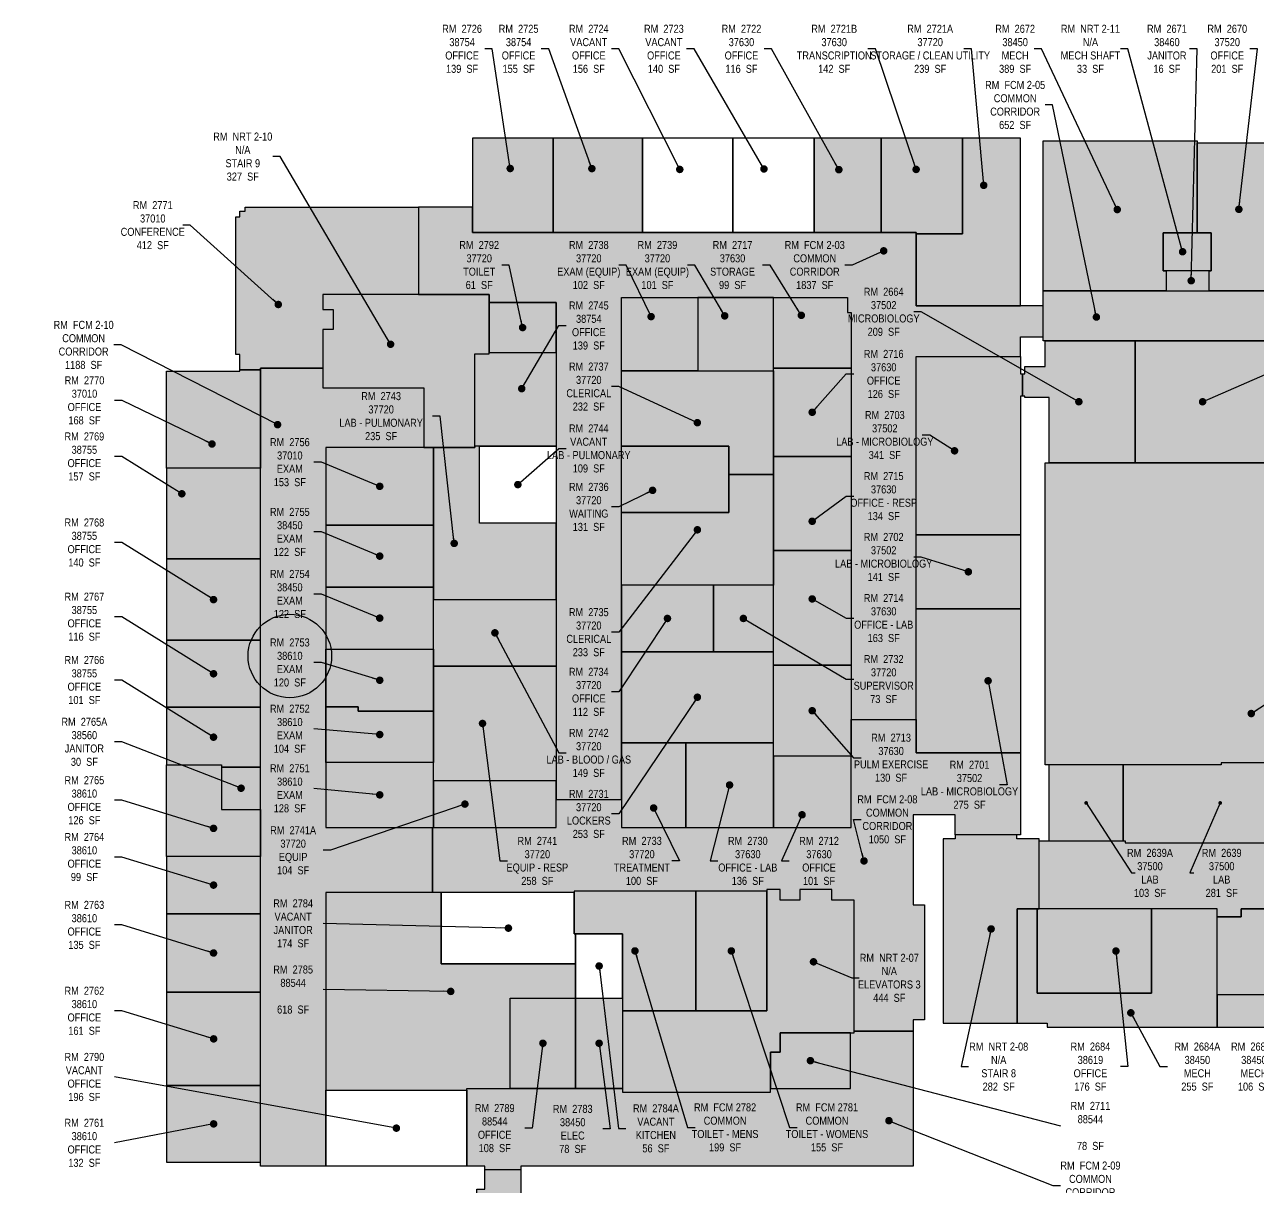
# Model space of a CAD drawing. Header units: inches. Extents: x 289 to 7656, y 1439 to 4830.
# Drawn here: x 320 to 2324, y 2775 to 4663 of the extents above; entities that cross this region are included whole.
import ezdxf

# ---------------------------------------------------------------- set-up
doc = ezdxf.new("R2010")
doc.units = ezdxf.units.IN
doc.header["$MEASUREMENT"] = 0
doc.layers.get('Defpoints').update_dxf_attribs({"color": 31})
for name, color, linetype in [('0-LABEL', 3, 'Continuous'), ('1-NRT', 200, 'Continuous'), ('1-NRT-PTN', 253, 'Continuous'), ('3-FCM', 190, 'Continuous'), ('3-FCM-PTN', 9, 'Continuous'), ('4-OCC', 6, 'Continuous'), ('4-OCC-PTN', 95, 'Continuous'), ('4-VACANT', 60, 'Continuous')]:
    doc.layers.add(name, color=color, linetype=linetype)
doc.styles.add('ArialN', font='ARIALN.TTF')
doc.dimstyles.new('AB-195', dxfattribs={"dimscale": 195, "dimtxt": 0.070312, "dimasz": 0.0625, "dimexe": 0.0625, "dimexo": 0.125, "dimgap": 0.25, "dimtad": 0, "dimdec": 4, "dimrnd": 0.0625, "dimzin": 0, "dimdsep": 46, "dimlunit": 4, "dimtxsty": 'ArialN', "dimblk": 'ARCHTICK', "dimcen": 0.0625, "dimclrd": 256, "dimclre": 256, "dimclrt": 256, "dimadec": 0, "dimazin": 0, "dimtfac": 1, "dimtdec": 4, "dimtofl": 0, "dimtmove": 2, "dimatfit": 3, "dimldrblk": 'DOT', "dimfxl": 0, "dimfrac": 2, "dimtolj": 1, "dimtzin": 0, "dimlwd": -1, "dimlwe": -1, "dimarcsym": 0})

# ---------------------------------------------------------------- blocks, each defined once
blk = doc.blocks.new('_ArchTick')
at = {"const_width": 0.15}
blk.add_lwpolyline([(-0.5, -0.5), (0.5, 0.5)], dxfattribs=at)
blk = doc.blocks.new('_Dot')
at = {"lineweight": -2}
blk.add_line((-0.5, 0), (-1, 0), dxfattribs=at)
at = {"const_width": 0.5}
blk.add_lwpolyline([(-0.25, 0, 1), (0.25, 0, 1)], format="xyb", close=True, dxfattribs=at)

msp = doc.modelspace()

# ---------------------------------------------------------------- hatches: boundary and pattern name
at = {"layer": '1-NRT-PTN'}
for points in [[(2169.5, 4325.5), (2247.5, 4325.5), (2247.5, 4263.7), (2169.5, 4263.7)], [(804.5, 4225), (804.5, 4200.5), (821.5, 4200.5), (821.5, 4168.5), (804.5, 4168.5), (804.5, 4073.5), (968.5, 4073.5), (968.5, 3976.5), (1051.5, 3976.5), (1051.5, 4128.5), (1074.5, 4128.5), (1074.5, 4225)], [(1812, 3041.7), (1932.3, 3041.7), (1932.3, 3227), (1968, 3227), (1968, 3340.7), (1931.5, 3340.7), (1931.5, 3347.2), (1831.5, 3347.2), (1831.5, 3340.7), (1812, 3340.7)], [(1579.5, 3241.5), (1547.5, 3241.5), (1547.5, 3258.5), (1525.5, 3258.5), (1525.5, 3061.5), (1291.5, 3061.5), (1291.5, 2929.5), (1531.5, 2929.5), (1531.5, 2994.5), (1547.5, 2994.5), (1547.5, 3025.5), (1667.5, 3025.5), (1667.5, 3241.5), (1631.5, 3241.5), (1631.5, 3258.5), (1579.5, 3258.5)]]:
    msp.add_hatch(color=256, dxfattribs=at).paths.add_polyline_path(points)
at = {"layer": '3-FCM-PTN'}
for points in [[(1289.5, 3404.6), (1289.5, 4220), (1656.5, 4220), (1656.5, 4196), (1662.5, 4196), (1662.5, 3534.6), (1757.8, 3534.6), (1768.5, 3534.6), (1768.5, 4124.5), (1937.5, 4124.5), (1937.5, 4156.5), (1974.5, 4156.5), (1974.5, 4206.5), (1768.5, 4206.5), (1768.5, 4326), (1047.5, 4326), (1047.5, 4367), (959.8, 4367), (959.8, 4225), (1074.5, 4225), (1074.5, 4211.9), (1183.5, 4211.9), (1183.5, 3404.6)], [(3063.3, 4231.2), (3063.3, 4150), (2650.5, 4150), (2650.5, 4120.7), (2566, 4120.7), (2566, 4150), (1977.8, 4150), (1974.5, 4150), (1974.5, 4198.7), (1974.5, 4211.7), (1974.5, 4231.2), (2712.3, 4231.2), (2712.3, 4270.2), (2790.3, 4270.2), (2790.3, 4231.2)], [(703.5, 2809.3), (703.5, 4105.5), (804.5, 4105.5), (804.5, 4073.5), (968.5, 4073.5), (968.5, 3976.5), (809.5, 3976.5), (809.5, 3359.5), (982.5, 3359.5), (982.5, 3253.5), (809.5, 3253.5), (809.5, 2809.3)], [(982.5, 3359.5), (1183.5, 3359.5), (1183.5, 3404.6), (1289.5, 3404.6), (1289.5, 3359.5), (1662.5, 3359.5), (1662.5, 3534.6), (1768.5, 3534.6), (1768.5, 3480.5), (1937.5, 3480.5), (1937.5, 3347.2), (1831.5, 3347.2), (1831.5, 3380), (1763.5, 3380), (1763.5, 3233.6), (1781.7, 3233.6), (1781.7, 3046.6), (1763.5, 3046.6), (1763.5, 3028.5), (1667.5, 3028.5), (1667.5, 3241.5), (1631.5, 3241.5), (1631.5, 3258.5), (1579.5, 3258.5), (1579.5, 3241.5), (1547.5, 3241.5), (1547.5, 3258.5), (1525.5, 3258.5), (1525.5, 3256), (1212.5, 3256), (1212.5, 3253.5), (982.5, 3253.5)], [(2936.5, 3314.7), (2936.5, 3227), (2296.3, 3227), (2296.3, 3214), (2257.3, 3214), (2257.3, 3227), (1968, 3227), (1968, 3337.5), (2107.8, 3337.5), (2107.8, 3334.2), (2416.5, 3334.2), (2416.5, 3337.5), (2572.5, 3337.5), (2572.5, 3314.7), (2644, 3314.7), (2644, 3337.5), (2793.5, 3337.5), (2793.5, 3314.7)], [(1212.5, 3256), (1212.5, 3186.5), (1291.5, 3186.5), (1291.5, 3061.5), (1410.5, 3061.5), (1410.5, 3256)], [(1410.5, 3256), (1410.5, 3061.5), (1525.5, 3061.5), (1525.5, 3256)], [(1667.5, 3028.5), (1763.5, 3028.5), (1763.5, 2809.3), (1126.3, 2809.3), (1126.3, 2803.5), (1067.5, 2803.3), (1067.5, 2809.3), (1038.5, 2809.3), (1038.5, 2935.5), (1291.5, 2935.5), (1291.5, 2929.5), (1531.5, 2929.5), (1531.5, 2935.5), (1661.5, 2935.5), (1661.5, 3025.5), (1667.5, 3025.5)], [(1054.8, 2772), (1067.5, 2772), (1067.5, 2803.3), (1126.3, 2803.5), (1126.3, 2586.5), (1136, 2586.5), (1136, 2157), (1131.1, 2157), (1131.1, 2094), (1091.3, 2094), (1091.3, 2088), (1041.8, 2088), (1041.8, 2304), (1038.5, 2304), (1038.5, 2466.5), (999.5, 2466.5), (999.5, 2541.2), (1054.8, 2541.2)]]:
    msp.add_hatch(color=256, dxfattribs=at).paths.add_polyline_path(points)
at = {"layer": '4-OCC-PTN'}
for color, points in [(87, [(1178.5, 4326), (1178.5, 4479), (1047.5, 4479), (1047.5, 4326)]), (87, [(1324, 4326), (1324, 4479), (1178.5, 4479), (1178.5, 4326)]), (150, [(1711.3, 4326), (1711.3, 4479), (1602.5, 4479), (1602.5, 4326)]), (150, [(1843.5, 4479), (1711.3, 4479), (1711.3, 4326), (1768.5, 4326), (1768.5, 4323.5), (1843.5, 4323.5)]), (33, [(1768.5, 4323.5), (1768.5, 4206.5), (1937.5, 4206.5), (1937.5, 4479), (1843.5, 4479), (1843.5, 4323.5)]), (55, [(1977.8, 4231.2), (1974.5, 4231.2), (1974.5, 4475), (2224.8, 4475), (2224.8, 4325.5), (2169.5, 4325.5), (2169.5, 4263.7), (2174.4, 4263.7), (2174.4, 4231.2)]), (11, [(2352.4, 4471.7), (2352.4, 4281.2), (2357.3, 4281.2), (2357.3, 4231.2), (2244.3, 4231.2), (2244.3, 4263.7), (2247.5, 4263.7), (2247.5, 4325.5), (2224.8, 4325.5), (2224.8, 4471.7), (2352.4, 4471.7)]), (201, [(2244.3, 4231.2), (2244.3, 4263.7), (2174.4, 4263.7), (2174.4, 4231.2)]), (33, [(1074.5, 4211.9), (1074.5, 4131), (1183.5, 4131), (1183.5, 4211.9)]), (33, [(1413.5, 4220), (1413.5, 4101), (1289.5, 4101), (1289.5, 4220)]), (33, [(1536.3, 4101), (1536.3, 4220), (1413.5, 4220), (1413.5, 4101)]), (150, [(1662.5, 4105.5), (1536.3, 4105.5), (1536.3, 4220), (1656.5, 4220), (1656.5, 4196), (1662.5, 4196)]), (32, [(2124, 4150), (2124, 3951.7), (1984.3, 3951.7), (1984.3, 4057.9), (1944.5, 4057.9), (1944.5, 4060), (1941, 4060), (1941, 4096), (1944.5, 4096), (1944.5, 4108), (1977.8, 4108), (1977.8, 4150)]), (32, [(2124, 4150), (2460.8, 4150), (2460.8, 3951.7), (2124, 3951.7)]), (87, [(1183.5, 3979), (1051.5, 3979), (1051.5, 4128.5), (1074.5, 4128.5), (1074.5, 4131), (1183.5, 4131)]), (32, [(1937.5, 3834.5), (1768.5, 3834.5), (1768.5, 4124.5), (1937.5, 4124.5), (1937.5, 4096), (1941, 4096), (1941, 4060), (1937.5, 4060)]), (181, [(2569.3, 3464.2), (2263.8, 3464.2), (2263.8, 3461), (1977.8, 3461), (1977.8, 3948.5), (1977.8, 3951.7), (2566, 3951.7), (2569.2, 3951.7), (2569.2, 4120.7), (2644, 4120.7), (2647.3, 4120.7), (2647.3, 3337.5), (2644, 3337.5), (2644, 3314.7), (2572.5, 3314.7), (2572.5, 3337.5), (2569.3, 3337.5)]), (33, [(1289.5, 4101), (1536.3, 4101), (1536.3, 3932.8), (1464, 3932.8), (1464, 3979), (1289.5, 3979)]), (150, [(1662.5, 3962), (1536.3, 3962), (1536.3, 4105.5), (1662.5, 4105.5)]), (33, [(1059, 3979), (1051.5, 3979), (1051.5, 3976.5), (984.5, 3976.5), (984.5, 3729.5), (1183.5, 3729.5), (1183.5, 3853.5), (1059, 3853.5)]), (33, [(1289.5, 3979), (1464, 3979), (1464, 3871), (1289.5, 3871)]), (150, [(1662.5, 3809), (1536.3, 3809), (1536.3, 3962), (1662.5, 3962)]), (33, [(1289.5, 3871), (1461.5, 3871), (1464, 3871), (1464, 3929.5), (1464, 3932.8), (1536.3, 3932.8), (1536.3, 3753), (1289.5, 3753)]), (32, [(1937.5, 3714.7), (1768.5, 3714.7), (1768.5, 3834.5), (1937.5, 3834.5)]), (150, [(1662.5, 3623), (1536.3, 3623), (1536.3, 3809), (1662.5, 3809)]), (55, [(984.5, 3749.8), (809.5, 3749.8), (809.5, 3649), (984.5, 3649)]), (33, [(1439, 3753), (1289.5, 3753), (1289.5, 3644.9), (1439, 3644.9)]), (33, [(1439, 3753), (1439, 3644.9), (1536.3, 3644.9), (1536.3, 3750.5), (1536.3, 3753)]), (33, [(1183.5, 3621.5), (984.5, 3621.5), (984.5, 3729.5), (1183.5, 3729.5)]), (32, [(1937.5, 3714.7), (1937.5, 3480.5), (1768.5, 3480.5), (1768.5, 3714.7)]), (33, [(1536.3, 3499.5), (1536.3, 3644.9), (1289.5, 3644.9), (1289.5, 3497), (1536.3, 3497)]), (33, [(1183.5, 3435), (984.5, 3435), (984.5, 3621.5), (1183.5, 3621.5)]), (150, [(1662.5, 3623), (1662.5, 3475), (1536.3, 3475), (1536.3, 3623)]), (33, [(1394, 3497), (1289.5, 3497), (1289.5, 3359.5), (1394, 3359.5)]), (150, [(1536.3, 3359.5), (1536.3, 3497), (1394, 3497), (1394, 3359.5)]), (150, [(1662.5, 3475), (1536.3, 3475), (1536.3, 3359.5), (1662.5, 3359.5)]), (181, [(2104.5, 3418.7), (2104.5, 3457.7), (2104.5, 3461), (1984, 3461), (1984, 3337.5), (2104.5, 3337.5)]), (181, [(2419.8, 3337.5), (2419.8, 3464.2), (2263.8, 3464.2), (2263.8, 3461), (2104.5, 3461), (2104.5, 3337.5), (2107.8, 3337.5), (2107.8, 3334.2), (2416.5, 3334.2), (2416.5, 3337.5)]), (33, [(1183.5, 3435), (984.5, 3435), (984.5, 3359.5), (1183.5, 3359.5)]), (55, [(1932.3, 3227), (1932.3, 3041.7), (1981, 3041.7), (1981, 3035.2), (2257.3, 3035.2), (2257.3, 3227), (2150.3, 3227), (2150.3, 3090.2), (1965, 3090.2), (1965, 3227)]), (172, [(1965, 3227), (1965, 3090.2), (2150.3, 3090.2), (2150.3, 3227)]), (32, [(2442.5, 3227), (2442.5, 3113), (2468.2, 3087.2), (2257.3, 3087.2), (2257.3, 3214), (2296.3, 3214), (2296.3, 3227)]), (55, [(2257.3, 3087.2), (2257.3, 3035.2), (2406.8, 3035.2), (2406.8, 2983.2), (2478.3, 2983.2), (2478.3, 3087.2)]), (55, [(1215, 2935.5), (1215, 3082), (1291.5, 3082), (1291.5, 2935.5)]), (61, [(1531.5, 2994.5), (1531.5, 2935.5), (1661.5, 2935.5), (1661.5, 3025.5), (1547.5, 3025.5), (1547.5, 2994.5)])]:
    msp.add_hatch(color=color, dxfattribs=at).paths.add_polyline_path(points)
h = msp.add_hatch(color=192, dxfattribs=at)
h.dxf.hatch_style = 1
h.paths.add_polyline_path([(669.5, 4103), (669.5, 4127.5), (663, 4127.5), (663, 4351.5), (669.5, 4351.5), (669.5, 4360.5), (678.5, 4360.5), (678.5, 4367), (959.8, 4367), (959.8, 4225), (804.5, 4225), (804.5, 4200.5), (821.5, 4200.5), (821.5, 4168.5), (804.5, 4168.5), (804.5, 4105.5), (703.5, 4105.5), (703.5, 4103)])
h = msp.add_hatch(color=192, dxfattribs=at)
h.dxf.hatch_style = 1
h.paths.add_polyline_path([(703.5, 3943), (550.5, 3943), (550.5, 4100.5), (669.5, 4100.5), (669.5, 4103), (703.5, 4103)])
h = msp.add_hatch(color=192, dxfattribs=at)
h.dxf.hatch_style = 1
h.paths.add_polyline_path([(809.5, 3850.5), (984.5, 3850.5), (984.5, 3976.5), (809.5, 3976.5)])
h = msp.add_hatch(color=65, dxfattribs=at)
h.dxf.hatch_style = 1
h.paths.add_polyline_path([(703.5, 3943), (550.5, 3943), (550.5, 3795.5), (703.5, 3795.5)])
h = msp.add_hatch(color=55, dxfattribs=at)
h.dxf.hatch_style = 1
h.paths.add_polyline_path([(984.5, 3850.5), (809.5, 3850.5), (809.5, 3749.8), (984.5, 3749.8)])
h = msp.add_hatch(color=65, dxfattribs=at)
h.dxf.hatch_style = 1
h.paths.add_polyline_path([(703.5, 3795.5), (550.5, 3795.5), (550.5, 3663.5), (703.5, 3663.5)])
h = msp.add_hatch(color=65, dxfattribs=at)
h.dxf.hatch_style = 1
h.paths.add_polyline_path([(703.5, 3663.5), (550.5, 3663.5), (550.5, 3554.5), (703.5, 3554.5)])
h = msp.add_hatch(color=31, dxfattribs=at)
h.dxf.hatch_style = 1
h.paths.add_polyline_path([(809.5, 3649), (984.5, 3649), (984.5, 3548), (862, 3548), (862, 3555.5), (809.5, 3555.5)])
h = msp.add_hatch(color=65, dxfattribs=at)
h.dxf.hatch_style = 1
h.paths.add_polyline_path([(703.5, 3554.5), (550.5, 3554.5), (550.5, 3461), (640, 3461), (640, 3457.5), (703.5, 3457.5)])
h = msp.add_hatch(color=31, dxfattribs=at)
h.dxf.hatch_style = 1
h.paths.add_polyline_path([(809.5, 3555.5), (859.5, 3555.5), (862, 3555.5), (862, 3550.5), (862, 3548), (984.5, 3548), (984.5, 3465), (809.5, 3465)])
h = msp.add_hatch(color=31, dxfattribs=at)
h.dxf.hatch_style = 1
h.paths.add_polyline_path([(572.5, 3461), (640, 3461), (640, 3388.6), (703.5, 3388.6), (703.5, 3312.4), (550.5, 3312.4), (550.5, 3461)])
h = msp.add_hatch(color=202, dxfattribs=at)
h.dxf.hatch_style = 1
h.paths.add_polyline_path([(703.5, 3457.5), (642.5, 3457.5), (640, 3457.5), (640, 3391.1), (640, 3388.6), (703.5, 3388.6)])
h = msp.add_hatch(color=31, dxfattribs=at)
h.dxf.hatch_style = 1
h.paths.add_polyline_path([(984.5, 3465), (809.5, 3465), (809.5, 3359.5), (984.5, 3359.5)])
h = msp.add_hatch(color=31, dxfattribs=at)
h.dxf.hatch_style = 1
h.paths.add_polyline_path([(703.5, 3312.4), (550.5, 3312.4), (550.5, 3219), (703.5, 3219)])
h = msp.add_hatch(color=61, dxfattribs=at)
h.dxf.hatch_style = 1
h.paths.add_polyline_path([(809.5, 2932.5), (1038.5, 2932.5), (1038.5, 2935.5), (1109, 2935.5), (1109, 3079.5), (1109, 3082), (1215, 3082), (1215, 3135.5), (1215, 3138), (999.5, 3138), (997, 3138), (997, 3253.5), (809.5, 3253.5)])
h = msp.add_hatch(color=31, dxfattribs=at)
h.dxf.hatch_style = 1
h.paths.add_polyline_path([(703.5, 3219), (550.5, 3219), (550.8, 3091.8), (703.5, 3091.8)])
h = msp.add_hatch(color=31, dxfattribs=at)
h.dxf.hatch_style = 1
h.paths.add_polyline_path([(703.5, 3091.8), (550.8, 3091.8), (550.8, 2940), (703.5, 2940)])
h = msp.add_hatch(color=61, dxfattribs=at)
h.dxf.hatch_style = 1
h.paths.add_polyline_path([(1109, 3082), (1215, 3082), (1215, 2935.5), (1109, 2935.5)])
h = msp.add_hatch(color=31, dxfattribs=at)
h.dxf.hatch_style = 1
h.paths.add_polyline_path([(703.5, 2940), (550.8, 2940), (550.8, 2815.5), (703.5, 2815.5)])

# ---------------------------------------------------------------- linework, layer by layer
at = {"layer": '1-NRT'}
for points in [[(2169.5, 4325.5), (2247.5, 4325.5), (2247.5, 4263.7), (2169.5, 4263.7)], [(804.5, 4225), (804.5, 4200.5), (821.5, 4200.5), (821.5, 4168.5), (804.5, 4168.5), (804.5, 4073.5), (968.5, 4073.5), (968.5, 3976.5), (1051.5, 3976.5), (1051.5, 4128.5), (1074.5, 4128.5), (1074.5, 4225)]]:
    msp.add_lwpolyline(points, close=True, dxfattribs=at)
for points in [[(1812, 3041.7), (1932.3, 3041.7), (1932.3, 3227), (1968, 3227), (1968, 3340.7), (1931.5, 3340.7), (1931.5, 3347.2), (1831.5, 3347.2), (1831.5, 3340.7), (1812, 3340.7), (1812, 3041.7)], [(1579.5, 3241.5), (1547.5, 3241.5), (1547.5, 3258.5), (1525.5, 3258.5), (1525.5, 3061.5), (1291.5, 3061.5), (1291.5, 2929.5), (1531.5, 2929.5), (1531.5, 2994.5), (1547.5, 2994.5), (1547.5, 3025.5), (1667.5, 3025.5), (1667.5, 3241.5), (1631.5, 3241.5), (1631.5, 3258.5), (1579.5, 3258.5), (1579.5, 3241.5)]]:
    msp.add_lwpolyline(points, dxfattribs=at)
at = {"layer": '3-FCM'}
for points in [[(1289.5, 3404.6), (1289.5, 4220), (1656.5, 4220), (1656.5, 4196), (1662.5, 4196), (1662.5, 3534.6), (1757.8, 3534.6), (1768.5, 3534.6), (1768.5, 4124.5), (1937.5, 4124.5), (1937.5, 4156.5), (1974.5, 4156.5), (1974.5, 4206.5), (1768.5, 4206.5), (1768.5, 4326), (1047.5, 4326), (1047.5, 4367), (959.8, 4367), (959.8, 4225), (1074.5, 4225), (1074.5, 4211.9), (1183.5, 4211.9), (1183.5, 3404.6)], [(3063.3, 4231.2), (3063.3, 4150), (2650.5, 4150), (2650.5, 4120.7), (2566, 4120.7), (2566, 4150), (1977.8, 4150), (1974.5, 4150), (1974.5, 4198.7), (1974.5, 4211.7), (1974.5, 4231.2), (2712.3, 4231.2), (2712.3, 4270.2), (2790.3, 4270.2), (2790.3, 4231.2)], [(703.5, 2809.3), (703.5, 4105.5), (804.5, 4105.5), (804.5, 4073.5), (968.5, 4073.5), (968.5, 3976.5), (809.5, 3976.5), (809.5, 3359.5), (982.5, 3359.5), (982.5, 3253.5), (809.5, 3253.5), (809.5, 2809.3)], [(982.5, 3359.5), (1183.5, 3359.5), (1183.5, 3404.6), (1289.5, 3404.6), (1289.5, 3359.5), (1662.5, 3359.5), (1662.5, 3534.6), (1768.5, 3534.6), (1768.5, 3480.5), (1937.5, 3480.5), (1937.5, 3347.2), (1831.5, 3347.2), (1831.5, 3380), (1763.5, 3380), (1763.5, 3233.6), (1781.7, 3233.6), (1781.7, 3046.6), (1763.5, 3046.6), (1763.5, 3028.5), (1667.5, 3028.5), (1667.5, 3241.5), (1631.5, 3241.5), (1631.5, 3258.5), (1579.5, 3258.5), (1579.5, 3241.5), (1547.5, 3241.5), (1547.5, 3258.5), (1525.5, 3258.5), (1525.5, 3256), (1212.5, 3256), (1212.5, 3253.5), (982.5, 3253.5)], [(2936.5, 3314.7), (2936.5, 3227), (2296.3, 3227), (2296.3, 3214), (2257.3, 3214), (2257.3, 3227), (1968, 3227), (1968, 3337.5), (2107.8, 3337.5), (2107.8, 3334.2), (2416.5, 3334.2), (2416.5, 3337.5), (2572.5, 3337.5), (2572.5, 3314.7), (2644, 3314.7), (2644, 3337.5), (2793.5, 3337.5), (2793.5, 3314.7)], [(1212.5, 3256), (1212.5, 3186.5), (1291.5, 3186.5), (1291.5, 3061.5), (1410.5, 3061.5), (1410.5, 3256)], [(1410.5, 3256), (1410.5, 3061.5), (1525.5, 3061.5), (1525.5, 3256)], [(1667.5, 3028.5), (1763.5, 3028.5), (1763.5, 2809.3), (1126.3, 2809.3), (1126.3, 2803.5), (1067.5, 2803.3), (1067.5, 2809.3), (1038.5, 2809.3), (1038.5, 2935.5), (1291.5, 2935.5), (1291.5, 2929.5), (1531.5, 2929.5), (1531.5, 2935.5), (1661.5, 2935.5), (1661.5, 3025.5), (1667.5, 3025.5)], [(1054.8, 2772), (1067.5, 2772), (1067.5, 2803.3), (1126.3, 2803.5), (1126.3, 2586.5), (1136, 2586.5), (1136, 2157), (1131.1, 2157), (1131.1, 2094), (1091.3, 2094), (1091.3, 2088), (1041.8, 2088), (1041.8, 2304), (1038.5, 2304), (1038.5, 2466.5), (999.5, 2466.5), (999.5, 2541.2), (1054.8, 2541.2)]]:
    msp.add_lwpolyline(points, close=True, dxfattribs=at)
at = {"layer": '4-OCC'}
for points in [[(1178.5, 4326), (1178.5, 4479), (1047.5, 4479), (1047.5, 4326)], [(1324, 4326), (1324, 4479), (1178.5, 4479), (1178.5, 4326)], [(1711.3, 4326), (1711.3, 4479), (1602.5, 4479), (1602.5, 4326)], [(1768.5, 4323.5), (1768.5, 4206.5), (1937.5, 4206.5), (1937.5, 4479), (1843.5, 4479), (1843.5, 4323.5), (1768.5, 4323.5)], [(1977.8, 4231.2), (1974.5, 4231.2), (1974.5, 4475), (2224.8, 4475), (2224.8, 4325.5), (2169.5, 4325.5), (2169.5, 4263.7), (2174.4, 4263.7), (2174.4, 4231.2)], [(2352.4, 4471.7), (2352.4, 4281.2), (2357.3, 4281.2), (2357.3, 4231.2), (2244.3, 4231.2), (2244.3, 4263.7), (2247.5, 4263.7), (2247.5, 4325.5), (2224.8, 4325.5), (2224.8, 4471.7), (2352.4, 4471.7)], [(669.5, 4103), (669.5, 4127.5), (663, 4127.5), (663, 4351.5), (669.5, 4351.5), (669.5, 4360.5), (678.5, 4360.5), (678.5, 4367), (959.8, 4367), (959.8, 4225), (804.5, 4225), (804.5, 4200.5), (821.5, 4200.5), (821.5, 4168.5), (804.5, 4168.5), (804.5, 4105.5), (703.5, 4105.5), (703.5, 4103), (669.5, 4103)], [(2244.3, 4231.2), (2244.3, 4263.7), (2174.4, 4263.7), (2174.4, 4231.2)], [(1074.5, 4211.9), (1074.5, 4131), (1183.5, 4131), (1183.5, 4211.9)], [(1413.5, 4220), (1413.5, 4101), (1289.5, 4101), (1289.5, 4220)], [(1536.3, 4101), (1536.3, 4220), (1413.5, 4220), (1413.5, 4101)], [(1662.5, 4105.5), (1536.3, 4105.5), (1536.3, 4220), (1656.5, 4220), (1656.5, 4196), (1662.5, 4196)], [(2124, 4150), (2124, 3951.7), (1984.3, 3951.7), (1984.3, 4057.9), (1944.5, 4057.9), (1944.5, 4060), (1941, 4060), (1941, 4096), (1944.5, 4096), (1944.5, 4108), (1977.8, 4108), (1977.8, 4150)], [(2124, 4150), (2460.8, 4150), (2460.8, 3951.7), (2124, 3951.7)], [(1937.5, 3834.5), (1768.5, 3834.5), (1768.5, 4124.5), (1937.5, 4124.5), (1937.5, 4096), (1941, 4096), (1941, 4060), (1937.5, 4060)], [(2569.3, 3464.2), (2263.8, 3464.2), (2263.8, 3461), (1977.8, 3461), (1977.8, 3948.5), (1977.8, 3951.7), (2566, 3951.7), (2569.2, 3951.7), (2569.2, 4120.7), (2644, 4120.7), (2647.3, 4120.7), (2647.3, 3337.5), (2644, 3337.5), (2644, 3314.7), (2572.5, 3314.7), (2572.5, 3337.5), (2569.3, 3337.5), (2569.3, 3464.2)], [(703.5, 3943), (550.5, 3943), (550.5, 4100.5), (669.5, 4100.5), (669.5, 4103), (703.5, 4103)], [(1289.5, 4101), (1536.3, 4101), (1536.3, 3932.8), (1464, 3932.8), (1464, 3979), (1289.5, 3979)], [(1662.5, 3962), (1536.3, 3962), (1536.3, 4105.5), (1662.5, 4105.5)], [(809.5, 3850.5), (984.5, 3850.5), (984.5, 3976.5), (809.5, 3976.5)], [(1059, 3979), (1051.5, 3979), (1051.5, 3976.5), (984.5, 3976.5), (984.5, 3729.5), (1183.5, 3729.5), (1183.5, 3853.5), (1059, 3853.5)], [(1183.5, 3853.5), (1061.5, 3853.5), (1059, 3853.5), (1059, 3979), (1183.5, 3979)], [(1289.5, 3979), (1464, 3979), (1464, 3871), (1289.5, 3871)], [(1662.5, 3809), (1536.3, 3809), (1536.3, 3962), (1662.5, 3962)], [(703.5, 3943), (550.5, 3943), (550.5, 3795.5), (703.5, 3795.5)], [(984.5, 3850.5), (809.5, 3850.5), (809.5, 3749.8), (984.5, 3749.8)], [(1937.5, 3714.7), (1768.5, 3714.7), (1768.5, 3834.5), (1937.5, 3834.5)], [(1662.5, 3623), (1536.3, 3623), (1536.3, 3809), (1662.5, 3809)], [(703.5, 3795.5), (550.5, 3795.5), (550.5, 3663.5), (703.5, 3663.5)], [(984.5, 3749.8), (809.5, 3749.8), (809.5, 3649), (984.5, 3649)], [(1439, 3753), (1289.5, 3753), (1289.5, 3644.9), (1439, 3644.9)], [(1183.5, 3621.5), (984.5, 3621.5), (984.5, 3729.5), (1183.5, 3729.5)], [(1937.5, 3714.7), (1937.5, 3480.5), (1768.5, 3480.5), (1768.5, 3714.7)], [(703.5, 3663.5), (550.5, 3663.5), (550.5, 3554.5), (703.5, 3554.5)], [(809.5, 3649), (984.5, 3649), (984.5, 3548), (862, 3548), (862, 3555.5), (809.5, 3555.5)], [(1536.3, 3499.5), (1536.3, 3644.9), (1289.5, 3644.9), (1289.5, 3497), (1536.3, 3497)], [(1183.5, 3435), (984.5, 3435), (984.5, 3621.5), (1183.5, 3621.5)], [(1662.5, 3623), (1662.5, 3475), (1536.3, 3475), (1536.3, 3623)], [(703.5, 3554.5), (550.5, 3554.5), (550.5, 3461), (640, 3461), (640, 3457.5), (703.5, 3457.5)], [(809.5, 3555.5), (859.5, 3555.5), (862, 3555.5), (862, 3550.5), (862, 3548), (984.5, 3548), (984.5, 3465), (809.5, 3465)], [(1394, 3359.5), (1394, 3494.5), (1394, 3497), (1289.5, 3497), (1289.5, 3359.5)], [(1536.3, 3359.5), (1536.3, 3497), (1394, 3497), (1394, 3359.5)], [(1662.5, 3475), (1536.3, 3475), (1536.3, 3359.5), (1662.5, 3359.5)], [(572.5, 3461), (640, 3461), (640, 3388.6), (703.5, 3388.6), (703.5, 3312.4), (550.5, 3312.4), (550.5, 3461)], [(703.5, 3457.5), (642.5, 3457.5), (640, 3457.5), (640, 3391.1), (640, 3388.6), (703.5, 3388.6)], [(984.5, 3465), (809.5, 3465), (809.5, 3359.5), (984.5, 3359.5)], [(2104.5, 3418.7), (2104.5, 3457.7), (2104.5, 3461), (1984, 3461), (1984, 3337.5), (2104.5, 3337.5)], [(2419.8, 3337.5), (2419.8, 3464.2), (2263.8, 3464.2), (2263.8, 3461), (2104.5, 3461), (2104.5, 3337.5), (2107.8, 3337.5), (2107.8, 3334.2), (2416.5, 3334.2), (2416.5, 3337.5)], [(1183.5, 3435), (984.5, 3435), (984.5, 3359.5), (1183.5, 3359.5)], [(703.5, 3312.4), (550.5, 3312.4), (550.5, 3219), (703.5, 3219)], [(809.5, 2932.5), (1038.5, 2932.5), (1038.5, 2935.5), (1109, 2935.5), (1109, 3079.5), (1109, 3082), (1215, 3082), (1215, 3082), (1215, 3082), (1215, 3135.5), (1215, 3138), (999.5, 3138), (997, 3138), (997, 3253.5), (809.5, 3253.5)], [(1932.3, 3227), (1932.3, 3041.7), (1981, 3041.7), (1981, 3035.2), (2257.3, 3035.2), (2257.3, 3227), (2150.3, 3227), (2150.3, 3090.2), (1965, 3090.2), (1965, 3227)], [(1965, 3227), (1965, 3090.2), (2150.3, 3090.2), (2150.3, 3227)], [(2442.5, 3227), (2442.5, 3113), (2468.2, 3087.2), (2257.3, 3087.2), (2257.3, 3214), (2296.3, 3214), (2296.3, 3227)], [(703.5, 3219), (550.5, 3219), (550.8, 3091.8), (703.5, 3091.8)], [(703.5, 3091.8), (550.8, 3091.8), (550.8, 2940), (703.5, 2940)], [(2257.3, 3087.2), (2257.3, 3035.2), (2406.8, 3035.2), (2406.8, 2983.2), (2478.3, 2983.2), (2478.3, 3087.2)], [(1109, 3082), (1215, 3082), (1215, 2935.5), (1109, 2935.5)], [(1215, 2935.5), (1215, 3082), (1291.5, 3082), (1291.5, 3082), (1291.5, 3082), (1291.5, 2935.5)], [(1531.5, 2994.5), (1531.5, 2935.5), (1661.5, 2935.5), (1661.5, 3025.5), (1547.5, 3025.5), (1547.5, 2994.5)], [(703.5, 2940), (550.8, 2940), (550.8, 2815.5), (703.5, 2815.5)]]:
    msp.add_lwpolyline(points, close=True, dxfattribs=at)
for points in [[(1768.5, 4323.5), (1841, 4323.5), (1843.5, 4323.5), (1843.5, 4479), (1711.3, 4479), (1711.3, 4326), (1768.5, 4326), (1768.5, 4323.5)], [(1183.5, 3979), (1051.5, 3979), (1051.5, 4128.5), (1074.5, 4128.5), (1074.5, 4131), (1183.5, 4131), (1183.5, 3979)], [(1289.5, 3871), (1461.5, 3871), (1464, 3871), (1464, 3929.5), (1464, 3932.8), (1536.3, 3932.8), (1536.3, 3753), (1289.5, 3753), (1289.5, 3871)], [(1439, 3753), (1439, 3644.9), (1536.3, 3644.9), (1536.3, 3750.5), (1536.3, 3753), (1439, 3753)]]:
    msp.add_lwpolyline(points, dxfattribs=at)
at = {"layer": '4-VACANT'}
for points in [[(1470.5, 4326), (1470.5, 4479), (1324, 4479), (1324, 4326)], [(1602.5, 4326), (1602.5, 4479), (1470.5, 4479), (1470.5, 4326)], [(1215, 3138), (1215, 3186.5), (1212.5, 3186.5), (1212.5, 3253.5), (997, 3253.5), (997, 3138)], [(1215, 3082), (1291.5, 3082), (1291.5, 3186.5), (1291.5, 3186.5), (1215, 3186.5)], [(809.5, 2932.5), (1038.5, 2932.5), (1038.5, 2809.3), (809.5, 2809.3)]]:
    msp.add_lwpolyline(points, close=True, dxfattribs=at)
at = {"layer": 'Defpoints'}
msp.add_circle((750.9, 3637.8), 67.8, dxfattribs=at)

# ---------------------------------------------------------------- texts
at = {"layer": '0-LABEL', "char_height": 13, "attachment_point": 5, "style": 'ArialN'}
for s, insert in [('RM  2726\\P38754\\POFFICE\\P139  SF', (1030.7, 4624.2)), ('RM  2725\\P38754\\POFFICE\\P155  SF', (1122.5, 4624.2)), ('RM  2724\\PVACANT\\POFFICE\\P156  SF', (1236.5, 4624.2)), ('RM  2723\\PVACANT\\POFFICE\\P140  SF', (1358.5, 4624.2)), ('RM  2722\\P37630\\POFFICE\\P116  SF', (1484.5, 4624.2)), ('RM  2721B\\P37630\\PTRANSCRIPTION\\P142  SF', (1635.1, 4624.2)), ('RM  2721A\\P37720\\PSTORAGE / CLEAN UTILITY\\P239  SF', (1791, 4624.2)), ('RM  2672\\P38450\\PMECH\\P389  SF', (1929, 4624.2)), ('RM  NRT 2-11\\PN/A\\PMECH SHAFT\\P33  SF', (2051.3, 4624.2)), ('RM  2671\\P38460\\PJANITOR\\P16  SF', (2175.5, 4624.2)), ('RM  2670\\P37520\\POFFICE\\P201  SF', (2273.5, 4624.2)), ('RM  FCM 2-05\\PCOMMON\\PCORRIDOR\\P652  SF', (1929, 4533)), ('RM  NRT 2-10\\PN/A\\PSTAIR 9\\P327  SF', (674.5, 4449.1)), ('RM  2771\\P37010\\PCONFERENCE\\P412  SF', (528.3, 4337.7)), ('RM  2792\\P37720\\PTOILET\\P61  SF', (1058.5, 4273)), ('RM  2738\\P37720\\PEXAM (EQUIP)\\P102  SF', (1236.5, 4273)), ('RM  2739\\P37720\\PEXAM (EQUIP)\\P101  SF', (1348, 4273)), ('RM  2717\\P37630\\PSTORAGE\\P99  SF', (1470, 4273)), ('RM  FCM 2-03\\PCOMMON\\PCORRIDOR\\P1837  SF', (1603.5, 4273)), ('RM  2664\\P37502\\PMICROBIOLOGY\\P209  SF', (1715.5, 4197)), ('RM  2745\\P38754\\POFFICE\\P139  SF', (1236.5, 4174.7)), ('RM  FCM 2-10\\PCOMMON\\PCORRIDOR\\P1188  SF', (416, 4143.2)), ('RM  2716\\P37630\\POFFICE\\P126  SF', (1715.5, 4096)), ('RM  2737\\P37720\\PCLERICAL\\P232  SF', (1236.5, 4075.5)), ('RM  2770\\P37010\\POFFICE\\P168  SF', (417.4, 4053.1)), ('RM  2743\\P37720\\PLAB - PULMONARY\\P235  SF', (899.2, 4027.5)), ('RM  2703\\P37502\\PLAB - MICROBIOLOGY\\P341  SF', (1717.3, 3996.8)), ('RM  2744\\PVACANT\\PLAB - PULMONARY\\P109  SF', (1236.5, 3975)), ('RM  2769\\P38755\\POFFICE\\P157  SF', (417.2, 3962)), ('RM  2756\\P37010\\PEXAM\\P153  SF', (750.9, 3952.7)), ('RM  2715\\P37630\\POFFICE - RESP\\P134  SF', (1715.5, 3897.6)), ('RM  2736\\P37720\\PWAITING\\P131  SF', (1236.5, 3880)), ('RM  2755\\P38450\\PEXAM\\P122  SF', (750.9, 3839.4)), ('RM  2768\\P38755\\POFFICE\\P140  SF', (417.2, 3822.2)), ('RM  2702\\P37502\\PLAB - MICROBIOLOGY\\P141  SF', (1715.5, 3798.7)), ('RM  2754\\P38450\\PEXAM\\P122  SF', (750.9, 3738.6)), ('RM  2767\\P38755\\POFFICE\\P116  SF', (417.2, 3701.7)), ('RM  2714\\P37630\\POFFICE - LAB\\P163  SF', (1715.5, 3699.5)), ('RM  2735\\P37720\\PCLERICAL\\P233  SF', (1236.5, 3676.5)), ('RM  2753\\P38610\\PEXAM\\P120  SF', (750.9, 3627.3)), ('RM  2766\\P38755\\POFFICE\\P101  SF', (417.2, 3598.8)), ('RM  2732\\P37720\\PSUPERVISOR\\P73  SF', (1715.5, 3600.4)), ('RM  2734\\P37720\\POFFICE\\P112  SF', (1236.5, 3579.6)), ('RM  2752\\P38610\\PEXAM\\P104  SF', (750.9, 3519.7)), ('RM  2765A\\P38560\\PJANITOR\\P30  SF', (417.2, 3498.4)), ('RM  2742\\P37720\\PLAB - BLOOD / GAS\\P149  SF', (1236.5, 3480.4)), ('RM  2713\\P37630\\PPULM EXERCISE\\P130  SF', (1727.5, 3472.6)), ('RM  2701\\P37502\\PLAB - MICROBIOLOGY\\P275  SF', (1854.9, 3428.7)), ('RM  2751\\P38610\\PEXAM\\P128  SF', (750.9, 3422.9)), ('RM  2765\\P38610\\POFFICE\\P126  SF', (417.2, 3403.5)), ('RM  2731\\P37720\\PLOCKERS\\P253  SF', (1236.5, 3381.3)), ('RM  FCM 2-08\\PCOMMON\\PCORRIDOR\\P1050  SF', (1721.5, 3372.5)), ('RM  2764\\P38610\\POFFICE\\P99  SF', (417.2, 3311.3)), ('RM  2741A\\P37720\\PEQUIP\\P104  SF', (756.3, 3322.2)), ('RM  2741\\P37720\\PEQUIP - RESP\\P258  SF', (1153, 3305)), ('RM  2733\\P37720\\PTREATMENT\\P100  SF', (1322.8, 3305)), ('RM  2730\\P37630\\POFFICE - LAB\\P136  SF', (1494.8, 3305)), ('RM  2712\\P37630\\POFFICE\\P101  SF', (1610.5, 3305)), ('RM  2639A\\P37500\\PLAB\\P103  SF', (2148, 3285.5)), ('RM  2639\\P37500\\PLAB\\P281  SF', (2264.5, 3285.5)), ('RM  2763\\P38610\\POFFICE\\P135  SF', (417.2, 3201)), ('RM  2784\\PVACANT\\PJANITOR\\P174  SF', (756.3, 3203.5)), ('RM  NRT 2-07\\PN/A\\PELEVATORS 3\\P444  SF', (1724.6, 3115)), ('RM  2785\\P88544\\P\\P618  SF', (756.3, 3096)), ('RM  2762\\P38610\\POFFICE\\P161  SF', (417.2, 3061.5)), ('RM  NRT 2-08\\PN/A\\PSTAIR 8\\P282  SF', (1902.3, 2970.8)), ('RM  2684\\P38619\\POFFICE\\P176  SF', (2051.3, 2970.8)), ('RM  2684A\\P38450\\PMECH\\P255  SF', (2225, 2970.8)), ('RM  2683A\\P38450\\PMECH\\P106  SF', (2316.9, 2970.8)), ('RM  2790\\PVACANT\\POFFICE\\P196  SF', (417.2, 2954)), ('RM  2789\\P88544\\POFFICE\\P108  SF', (1083.7, 2870.9)), ('RM  2783\\P38450\\PELEC\\P78  SF', (1210.4, 2869.6)), ('RM  2784A\\PVACANT\\PKITCHEN\\P56  SF', (1345.5, 2870.5)), ('RM  FCM 2782\\PCOMMON\\PTOILET - MENS\\P199  SF', (1457.9, 2872.1)), ('RM  FCM 2781\\PCOMMON\\PTOILET - WOMENS\\P155  SF', (1623.4, 2872.1)), ('RM  2711\\P88544\\P\\P78  SF', (2051.3, 2874.5)), ('RM  2761\\P38610\\POFFICE\\P132  SF', (417.2, 2847)), ('RM  FCM 2-09\\PCOMMON\\PCORRIDOR\\P694  SF', (2051.3, 2777.5))]:
    msp.add_mtext(s, dxfattribs=dict(at, insert=insert))

# ---------------------------------------------------------------- leaders
at = {"layer": '0-LABEL', "annotation_type": 0, "has_hookline": 1}
for points, hookline_direction, text_width in [([(1108.9, 4429.8), (1079.6, 4624.2), (1067.4, 4624.2)], 1, 62.7), ([(1241.5, 4429.7), (1171.4, 4624.2), (1159.3, 4624.2)], 1, 62.8), ([(1384.3, 4428.3), (1285.4, 4624.2), (1273.3, 4624.2)], 1, 62.7), ([(1521, 4429.1), (1407.4, 4624.2), (1395.3, 4624.2)], 1, 62.7), ([(1642.7, 4427.9), (1533.4, 4624.2), (1521.3, 4624.2)], 1, 62.6), ([(1768.2, 4428.3), (1702.1, 4624.2), (1689.9, 4624.2)], 1, 120), ([(1878, 4402.5), (1858, 4624.2), (1845.8, 4624.2)], 1, 193.7), ([(2094.9, 4363.1), (1971.9, 4624.2), (1959.8, 4624.2)], 1, 62.6), ([(2201, 4294.6), (2112.2, 4624.2), (2100, 4624.2)], 1, 95.4), ([(2215, 4247.5), (2224.4, 4624.2), (2212.3, 4624.2)], 1, 63.1), ([(2292.4, 4363.5), (2322.4, 4624.2), (2310.3, 4624.2)], 1, 62.7), ([(2413.8, 4364.6), (2422.9, 4624.2), (2410.7, 4624.2)], 1, 62.7), ([(2061, 4188.5), (1989.9, 4533), (1977.8, 4533)], 1, 95.9), ([(914.6, 4144.3), (735.5, 4449.1), (723.3, 4449.1)], 1, 94.1), ([(732.2, 4208.9), (589.2, 4337.7), (577, 4337.7)], 1, 102.7), ([(1715.5, 4296), (1664.4, 4273), (1652.3, 4273)], 1, 95.8), ([(1129, 4171.4), (1107.4, 4273), (1095.2, 4273)], 1, 62.6), ([(1337.7, 4189.2), (1297.4, 4273), (1285.3, 4273)], 1, 100.5), ([(1457.3, 4190.4), (1408.9, 4273), (1396.8, 4273)], 1, 100.5), ([(1581.7, 4191.3), (1530.9, 4273), (1518.8, 4273)], 1, 71.3), ([(2032.5, 4050.9), (1776.4, 4197), (1764.3, 4197)], 1, 115.5), ([(1127.6, 4072.2), (1187.6, 4174.7), (1199.8, 4174.7)], 0, 62.8), ([(2233.5, 4050.9), (2544.6, 4186.5), (2556.8, 4186.5)], 0, 115.5), ([(731, 4013.7), (476.9, 4143.2), (464.8, 4143.2)], 1, 95.8), ([(1599.4, 4033.8), (1654.6, 4096), (1666.8, 4096)], 0, 62.7), ([(1412.9, 4016.9), (1285.4, 4075.5), (1273.3, 4075.5)], 1, 71.5), ([(624.5, 3982.3), (478.4, 4053.1), (466.2, 4053.1)], 1, 62.7), ([(1017.9, 3820.8), (994.9, 4027.5), (982.8, 4027.5)], 1, 134.5), ([(1830.6, 3971.2), (1790.4, 3996.8), (1778.2, 3996.8)], 1, 156.9), ([(1121.3, 3916.3), (1187.6, 3975), (1199.8, 3975)], 0, 134.5), ([(575.5, 3901.4), (478.2, 3962), (466, 3962)], 1, 62.7), ([(897, 3913.5), (802.3, 3952.7), (790.1, 3952.7)], 1, 62.7), ([(1340.1, 3907), (1285.4, 3880), (1273.3, 3880)], 1, 62.7), ([(1599.4, 3856.7), (1654.6, 3897.6), (1666.8, 3897.6)], 0, 107), ([(1412.9, 3842.9), (1285.4, 3676.5), (1273.3, 3676.5)], 1, 71.5), ([(897, 3800.1), (802.3, 3839.4), (790.1, 3839.4)], 1, 62.8), ([(627, 3729.5), (478.2, 3822.2), (466, 3822.2)], 1, 62.7), ([(1853, 3774.6), (1776.4, 3798.7), (1764.3, 3798.7)], 1, 156.9), ([(897, 3699.4), (802.3, 3738.6), (790.1, 3738.6)], 1, 62.7), ([(1599.4, 3730.6), (1654.6, 3699.5), (1666.8, 3699.5)], 0, 94.5), ([(627, 3609), (478.2, 3701.7), (466, 3701.7)], 1, 62.7), ([(1364.3, 3698.9), (1285.4, 3579.6), (1273.3, 3579.6)], 1, 62.7), ([(1487.6, 3698.9), (1654.6, 3600.4), (1666.8, 3600.4)], 0, 96.8), ([(2312.5, 3544.4), (2547.3, 3700.5), (2559.5, 3700.5)], 0, 62.7), ([(1084, 3675.5), (1187.6, 3480.4), (1199.8, 3480.4)], 0, 135.6), ([(897, 3598.5), (802.3, 3627.3), (790.1, 3627.3)], 1, 62.7), ([(627, 3506), (478.2, 3598.8), (466, 3598.8)], 1, 62.7), ([(1885.1, 3597.6), (1915.8, 3428.7), (1903.6, 3428.7)], 1, 156.9), ([(1412.9, 3570.9), (1285.4, 3381.3), (1273.3, 3381.3)], 1, 69.3), ([(1599.4, 3549), (1666.6, 3472.6), (1678.8, 3472.6)], 0, 118.9), ([(1063.9, 3528.3), (1092.1, 3305), (1104.3, 3305)], 0, 98.3), ([(897, 3510.3), (790.1, 3519.7)], 1, 62.6), ([(671.8, 3423.1), (478.2, 3498.4), (466, 3498.4)], 1, 73.4), ([(1465.2, 3428.3), (1433.9, 3305), (1446.1, 3305)], 0, 94.5), ([(897, 3412.3), (790.1, 3422.9)], 1, 60.7), ([(627, 3357.9), (478.2, 3403.5), (466, 3403.5)], 1, 62.8), ([(1035.3, 3397.3), (817.2, 3322.2), (805.1, 3322.2)], 1, 73.4), ([(1341.8, 3391), (1383.7, 3305), (1371.5, 3305)], 1, 90.3), ([(1582.9, 3380), (1549.6, 3305), (1561.8, 3305)], 0, 62.6), ([(1683.5, 3305), (1666.6, 3372.5), (1678.8, 3372.5)], 0, 95.8), ([(627, 3265.7), (478.2, 3311.3), (466, 3311.3)], 1, 62.7), ([(627, 3155.4), (478.2, 3201), (466, 3201)], 1, 62.7), ([(1106, 3195.8), (805.1, 3203.5)], 1, 63.1), ([(1890, 3194.5), (1841.3, 2970.8), (1853.5, 2970.8)], 0, 94.2), ([(1311.5, 3158.8), (1397, 2872.1), (1409.2, 2872.1)], 0, 107.3), ([(1468, 3158.8), (1562.5, 2872.1), (1574.7, 2872.1)], 0, 132.9), ([(1601.5, 3141.1), (1663.6, 3115), (1675.8, 3115)], 0, 99.9), ([(2092.7, 3158.6), (2112.2, 2970.8), (2100, 2970.8)], 1, 62.7), ([(1253.3, 3134.3), (1284.6, 2870.5), (1296.8, 2870.5)], 0, 73.4), ([(1012.3, 3093), (805.1, 3096)], 1, 62.8), ([(627.2, 3015.9), (478.2, 3061.5), (466, 3061.5)], 1, 62.6), ([(2116.9, 3058.2), (2164.1, 2970.8), (2176.3, 2970.8)], 0, 73.4), ([(2427.9, 3055), (2377.8, 2970.8), (2365.6, 2970.8)], 1, 73.4), ([(1162, 3008.8), (1144.6, 2870.9), (1132.4, 2870.9)], 1, 62.7), ([(1253.3, 3008.8), (1271.4, 2869.6), (1259.2, 2869.6)], 1, 62.7), ([(1596.5, 2980.5), (2002.5, 2874.5)], 0, 60.7), ([(924, 2870.9), (466, 2954)], 1, 62.7), ([(1724, 2883), (1990.3, 2777.5), (2002.5, 2777.5)], 0, 95.8), ([(627.2, 2877.8), (466, 2847)], 1, 60.7)]:
    msp.add_leader(points, dimstyle='AB-195', dxfattribs=dict(at, hookline_direction=hookline_direction, text_width=text_width))
at = {"layer": '0-LABEL', "annotation_type": 0, "has_hookline": 1, "hookline_direction": 0}
for points, text_width in [([(2044.3, 3399.2), (2118, 3285.5), (2124, 3285.5)], 73.4), ([(2262.1, 3399.2), (2213, 3285.5), (2219, 3285.5)], 62.7)]:
    msp.add_leader(points, dimstyle='AB-195', override={"dimscale": 96}, dxfattribs=dict(at, text_width=text_width))

doc.saveas('drawing.dxf')
